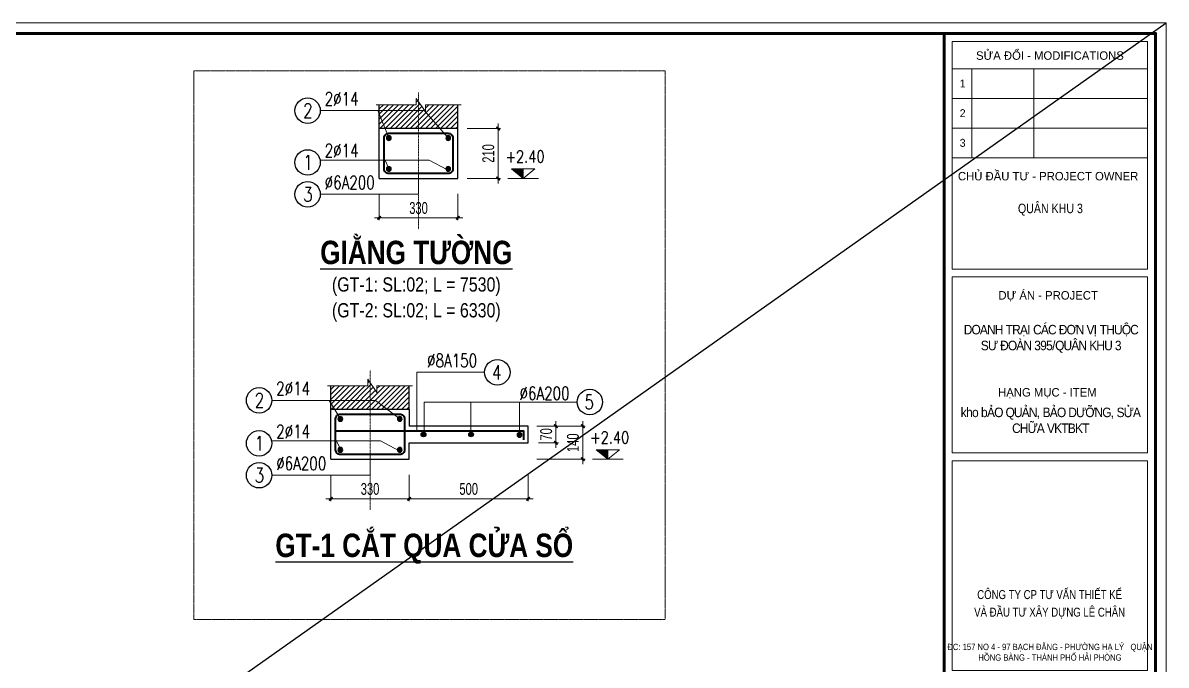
# Model space of a CAD drawing. Header units: millimetres. Extents: x -211129 to 461116, y -574633 to 115.
# Drawn here: x 253782 to 270016, y -540810 to -531691 of the extents above; entities that cross this region are included whole.
import ezdxf
from ezdxf.enums import TextEntityAlignment as Align

# ---------------------------------------------------------------- set-up
doc = ezdxf.new("R2010")
doc.units = ezdxf.units.MM
doc.header["$MEASUREMENT"] = 0
doc.header["$PDMODE"] = 32
doc.linetypes.add('DASHDOT', pattern=[1, 0.5, -0.25, 0, -0.25])
doc.linetypes.add('HIDDEN', pattern=[0.375, 0.25, -0.125])
doc.layers.get('Defpoints').update_dxf_attribs({"color": 1})
for name, color, linetype, lineweight in [('08. Net Text', 3, 'Continuous', 13), ('Khungten_LCDI', 7, 'Continuous', 5), ('KICHTHUOC', 8, 'Continuous', 18), ('LC Dim', 8, 'Continuous', 18), ('LC Hatch', 252, 'Continuous', 9), ('LC ISO', 153, 'Continuous', 13), ('LC MANH DUT', 35, 'HIDDEN', 5), ('LC Net dam2', 6, 'Continuous', 40), ('LC Net thay', 63, 'Continuous', 25), ('LC Net truc', 79, 'DASHDOT', 13), ('LC Text1', 3, 'Continuous', 20), ('LC Text2', 7, 'Continuous', 25)]:
    doc.layers.add(name, color=color, linetype=linetype, lineweight=lineweight)
doc.layers.add('KCS_Plotter', color=11, linetype='Continuous', plot=False)
for name, color, linetype in [('KCS_SNODE', 6, 'Continuous'), ('KCS_STEEL', 4, 'Continuous'), ('TEXT', 7, 'Continuous')]:
    doc.layers.add(name, color=color, linetype=linetype)
doc.styles.add('HOATBIF', font='hoatbif.shx', dxfattribs={"width": 0.7})
doc.styles.add('Khungten', font='VHAVAN.TTF', dxfattribs={"width": 0.9, "height": 5000})
doc.styles.add('LC 1', font='VHAVANB.TTF')
doc.styles.add('LC 3', font='vnsimli.shx', dxfattribs={"width": 0.75})
doc.styles.add('LC3', font='VHARIALB.TTF', dxfattribs={"width": 0.8})
doc.styles.add('T1', font='Vnsimli.shx', dxfattribs={"width": 0.8})
doc.styles.add('T2', font='VHARIAL.TTF', dxfattribs={"width": 0.8})
doc.styles.add('Text Khung Ten', font='VHAVAN.TTF')
doc.styles.add('Title', font='VHBLACK.TTF', dxfattribs={"width": 0.8})
doc.dimstyles.new('1-20', dxfattribs={"dimscale": 100, "dimtxt": 2.5, "dimasz": 0.35, "dimexe": 0.5, "dimexo": 0, "dimgap": 0.8, "dimtad": 1, "dimdec": 0, "dimlfac": 0.2, "dimzin": 0, "dimdsep": 46, "dimtxsty": 'HOATBIF', "dimblk1": 'DOT', "dimblk2": 'DOT', "dimsah": 1, "dimcen": -1, "dimdle": 1, "dimclrd": 256, "dimclre": 256, "dimclrt": 4, "dimadec": 3, "dimazin": 2, "dimtfac": 0.333333, "dimtdec": 0, "dimtix": 1, "dimtmove": 2, "dimatfit": 3, "dimldrblk": 'DOT', "dimfxl": 1, "dimtvp": 0.833333, "dimtolj": 1, "dimtzin": 0, "dimarcsym": 0})

# ---------------------------------------------------------------- blocks, each defined once
blk = doc.blocks.new('lcdi fix')
at = {"layer": 'Defpoints', "lineweight": 0}
blk.add_lwpolyline([(-1200, -14850), (-1200, 14850), (40800, 14850), (40800, -14850)], close=True, dxfattribs=at)
at = {"layer": 'Khungten_LCDI', "color": 5, "lineweight": 60}
blk.add_line((36600, 14650), (36600, -14650), dxfattribs=at)
at = {"layer": 'Khungten_LCDI', "color": 5, "lineweight": 25}
blk.add_line((40600, -14650), (40600, 14650), dxfattribs=at)
at = {"layer": 'Khungten_LCDI', "color": 9, "lineweight": 15}
for p, q in [((36750, 13981), (40450, 13981)), ((37123, 13981), (37123, 12297)), ((38293, 13981), (38293, 12297)), ((36750, 13420), (40450, 13420)), ((36750, 12858), (40450, 12858)), ((36750, 12297), (40450, 12297))]:
    blk.add_line(p, q, dxfattribs=at)
at = {"layer": 'Khungten_LCDI', "color": 5, "lineweight": 60}
blk.add_lwpolyline([(0, -14650), (0, 14650), (40600, 14650), (40600, -14650)], close=True, dxfattribs=at)
at = {"layer": 'Khungten_LCDI', "color": 9, "lineweight": 15}
for points in [[(36750, 10190), (40450, 10190), (40450, 14500), (36750, 14500)], [(36750, 6712), (40450, 6712), (40450, 10040), (36750, 10040)], [(36750, 2587), (40450, 2587), (40450, 6562), (36750, 6562)]]:
    blk.add_lwpolyline(points, close=True, dxfattribs=at)
at = {"color": 7, "style": 'Khungten'}
for s, p in [('söa ®æi - modifications', (38600, 14151)), ('chñ ®Çu t\xad - project owner', (38566, 11868)), ('dù ¸n - project', (38566, 9612)), ('h¹ng môc - item', (38552, 7776))]:
    blk.add_text(s, height=160, dxfattribs=at).set_placement(p, align=Align.CENTER)
at = {"color": 7, "style": 'Title', "width": 0.8}
for s, p in [('c«ng ty cp t\xad vÊn thiÕt kÕ', (38594, 3942)), ('vµ ®Çu t\xad x©y dùng lª ch©n', (38594, 3609))]:
    blk.add_text(s, height=170, dxfattribs=at).set_placement(p, align=Align.CENTER)
at = {"color": 4, "char_height": 180, "attachment_point": 5, "style": 'Khungten'}
for s, insert, width in [('{\\f.VnArialH|b0|i0|c0|p34;\\W0.8;qu©n khu 3}', (38609, 11313), 2315.24), ('{\\f.VnArialH|b0|i0|c0|p34;\\W0.9;\\T0.9;doanh tr¹i c¸c ®¬n vÞ thuéc s\xad ®oµn 395/qu©n khu 3}', (38617, 8868), 3461.97), ('{\\f.VnArialH|b0|i0|c0|p34;\\T0.9;kho b\\fArial|b0|i0|c0|p34;ẢO QUẢN, BẢO DƯỠNG, SỬA CHỮA VKTBKT}', (38609, 7325), 3712.56)]:
    blk.add_mtext(s, dxfattribs=dict(at, insert=insert, width=width))
at = {"color": 7, "insert": (38600, 3096), "char_height": 120, "attachment_point": 2, "style": 'Khungten'}
blk.add_mtext_dynamic_manual_height_columns('®c: 157 no 4 - 97 b¹ch ®»ng - ph\xadêng h¹ lý   quËn hång bµng - thµnh phè h¶i phßng ', width=3886.57, gutter_width=25, heights=[0], dxfattribs=at)
at = {"color": 7, "style": 'Khungten', "width": 0.8}
for tag, p in [('REVISION', (39499, -10746)), ('NGAYHT', (39546, -11609))]:
    blk.add_attdef(tag, text='', height=200, dxfattribs=at).set_placement(p, align=Align.CENTER)
at = {"layer": '08. Net Text', "color": 7, "style": 'Text Khung Ten'}
blk.add_text('1', height=150, dxfattribs=at).set_placement((36892, 13627))
at = {"layer": '08. Net Text', "color": 7, "ltscale": 2, "style": 'Text Khung Ten'}
for s, p in [('2', (36892, 13065)), ('3', (36892, 12504))]:
    blk.add_text(s, height=150, dxfattribs=at).set_placement(p)
at = {"layer": 'LC Text1', "color": 3, "style": 'LC 1', "width": 1.834006}
for tag, p, p2 in [('TENBANVE1', (36913, -8886), (40339, -8886)), ('TENBANVE2', (36913, -9562), (40339, -9562))]:
    blk.add_attdef(tag, text='', height=250, dxfattribs=at).set_placement(p, p2, align=Align.FIT)
at = {"layer": 'LC Text1', "style": 'Title', "width": 0.7}
blk.add_attdef('SOBANVE', text='', height=250, dxfattribs=at).set_placement((39562, -13896), align=Align.CENTER)
blk = doc.blocks.new('DOT')
at = {"layer": 'LC Dim'}
blk.add_line((-3, 0), (3, 0), dxfattribs=at)
at = {"layer": 'LC Dim', "color": 4}
blk.add_line((-1, -1), (1, 1), dxfattribs=at)
blk.add_lwpolyline([(0.5, 1), (-1, -0.5), (-0.5, -1), (1, 0.5)], close=True, dxfattribs=at)
blk = doc.blocks.new('*D1333')
at = {"layer": 'Defpoints', "color": 0, "ltscale": 2, "transparency": 16777216}
for p in [(-6521, 3023), (-4871, 3023), (-4871, 2519)]:
    blk.add_point(p, dxfattribs=at)
at = {"layer": 'LC Dim', "lineweight": -2, "ltscale": 2, "transparency": 16777216}
for p, q in [((-6521, 3023), (-6521, 2469)), ((-4871, 3023), (-4871, 2469)), ((-6486, 2519), (-4906, 2519))]:
    blk.add_line(p, q, dxfattribs=at)
at = {"layer": 'LC Dim', "lineweight": -2, "ltscale": 2, "transparency": 16777216, "xscale": 35, "yscale": 35, "zscale": 35, "rotation": 180}
blk.add_blockref('DOT', (-6521, 2519), dxfattribs=at)
at = {"layer": 'LC Dim', "lineweight": -2, "ltscale": 2, "transparency": 16777216, "xscale": 35, "yscale": 35, "zscale": 35}
blk.add_blockref('DOT', (-4871, 2519), dxfattribs=at)
at = {"layer": 'LC Dim', "color": 4, "ltscale": 2, "transparency": 16777216, "insert": (-5696, 2724), "char_height": 250, "attachment_point": 5, "style": 'HOATBIF'}
blk.add_mtext('\\A1;330', dxfattribs=at)
blk = doc.blocks.new('_Dot')
at = {"color": 0, "linetype": 'ByBlock', "lineweight": -2}
blk.add_line((-0.5, 0), (-1, 0), dxfattribs=at)
at = {"color": 0, "linetype": 'ByBlock', "const_width": 0.5}
blk.add_lwpolyline([(-0.25, 0, 1), (0.25, 0, 1)], format="xyb", close=True, dxfattribs=at)
blk = doc.blocks.new('*D1334')
at = {"layer": 'Defpoints', "color": 0, "ltscale": 2, "transparency": 16777216}
for p in [(-4871, 3023), (-2371, 3023), (-2371, 2519)]:
    blk.add_point(p, dxfattribs=at)
at = {"layer": 'LC Dim', "lineweight": -2, "ltscale": 2, "transparency": 16777216}
for p, q in [((-4871, 3023), (-4871, 2469)), ((-2371, 3023), (-2371, 2469)), ((-4836, 2519), (-2406, 2519))]:
    blk.add_line(p, q, dxfattribs=at)
at = {"layer": 'LC Dim', "lineweight": -2, "ltscale": 2, "transparency": 16777216, "xscale": 35, "yscale": 35, "zscale": 35, "rotation": 180}
blk.add_blockref('DOT', (-4871, 2519), dxfattribs=at)
at = {"layer": 'LC Dim', "lineweight": -2, "ltscale": 2, "transparency": 16777216, "xscale": 35, "yscale": 35, "zscale": 35}
blk.add_blockref('DOT', (-2371, 2519), dxfattribs=at)
at = {"layer": 'LC Dim', "color": 4, "ltscale": 2, "transparency": 16777216, "insert": (-3621, 2724), "char_height": 250, "attachment_point": 5, "style": 'HOATBIF'}
blk.add_mtext('\\A1;500', dxfattribs=at)
blk = doc.blocks.new('*D1335')
at = {"layer": 'Defpoints', "color": 0, "ltscale": 2, "transparency": 16777216}
for p in [(-2187, 4048), (-2187, 3348), (-1223, 3348)]:
    blk.add_point(p, dxfattribs=at)
at = {"layer": 'LC Dim', "lineweight": -2, "ltscale": 2, "transparency": 16777216}
for p, q in [((-2187, 4048), (-1173, 4048)), ((-1223, 4013), (-1223, 3383)), ((-2187, 3348), (-1173, 3348))]:
    blk.add_line(p, q, dxfattribs=at)
at = {"layer": 'LC Dim', "lineweight": -2, "ltscale": 2, "transparency": 16777216, "xscale": 35, "yscale": 35, "zscale": 35}
for p, rotation in [((-1223, 4048), 90), ((-1223, 3348), 270)]:
    blk.add_blockref('DOT', p, dxfattribs=dict(at, rotation=rotation))
at = {"layer": 'LC Dim', "color": 4, "ltscale": 2, "transparency": 16777216, "insert": (-1428, 3698), "char_height": 250, "attachment_point": 5, "rotation": 90, "style": 'HOATBIF'}
blk.add_mtext('\\A1;140', dxfattribs=at)
blk = doc.blocks.new('KCS_SNODE')
at = {"layer": 'KCS_SNODE'}
blk.add_hatch(color=256, dxfattribs=at).paths.add_polyline_path([(10, 0, 1), (-10, 0, 1)])
blk.add_circle((0, 0), 10, dxfattribs=at)
blk = doc.blocks.new('Caodo1')
at = {"layer": 'LC Text1'}
blk.add_hatch(color=4, dxfattribs=at).paths.add_polyline_path([(0, 200), (0, 0), (243, 200)])
at = {"layer": 'LC Text1', "color": 4}
for p, q in [((324, 0), (-324, 0)), ((0, 0), (0, 200))]:
    blk.add_line(p, q, dxfattribs=at)
blk.add_lwpolyline([(-243, 200), (243, 200), (0, 0), (0, 0)], close=True, dxfattribs=at)
at = {"layer": 'LC Text1', "color": 4, "style": 'T1', "width": 0.8}
blk.add_attdef('%%P0,00', text='', height=250, dxfattribs=at).set_placement((-39, 460), align=Align.MIDDLE_CENTER)
blk = doc.blocks.new('*D1336')
at = {"layer": 'Defpoints', "color": 0, "ltscale": 2, "transparency": 16777216}
for p in [(-2152, 4048), (-2152, 3698), (-1785, 3698)]:
    blk.add_point(p, dxfattribs=at)
at = {"layer": 'LC Dim', "lineweight": -2, "ltscale": 2, "transparency": 16777216}
for p, q in [((-1785, 4083), (-1785, 4118)), ((-2152, 4048), (-1735, 4048)), ((-1785, 4048), (-1785, 3698)), ((-2152, 3698), (-1735, 3698)), ((-1785, 3663), (-1785, 3628))]:
    blk.add_line(p, q, dxfattribs=at)
at = {"layer": 'LC Dim', "lineweight": -2, "ltscale": 2, "transparency": 16777216, "xscale": 35, "yscale": 35, "zscale": 35}
for p, rotation in [((-1785, 4048), 270), ((-1785, 3698), 90)]:
    blk.add_blockref('DOT', p, dxfattribs=dict(at, rotation=rotation))
at = {"layer": 'LC Dim', "color": 4, "ltscale": 2, "transparency": 16777216, "insert": (-1990, 3873), "char_height": 250, "attachment_point": 5, "rotation": 90, "style": 'HOATBIF'}
blk.add_mtext('\\A1;70', dxfattribs=at)
blk = doc.blocks.new('TIEUDE1')
at = {"layer": 'LC Text2', "color": 7, "style": 'LC 1'}
blk.add_attdef('TIªU§Ò', text='', height=5, dxfattribs=at).set_placement((0, 0), align=Align.BOTTOM_CENTER)
blk.add_attdef('TL', text='', height=3, dxfattribs=at).set_placement((0, -2), align=Align.TOP_CENTER)
blk = doc.blocks.new('*D1337')
at = {"layer": 'Defpoints', "color": 0, "ltscale": 2, "transparency": 16777216}
for p in [(-5501, 8932), (-3851, 8932), (-3851, 8428)]:
    blk.add_point(p, dxfattribs=at)
at = {"layer": 'LC Dim', "lineweight": -2, "ltscale": 2, "transparency": 16777216}
for p, q in [((-5501, 8932), (-5501, 8378)), ((-3851, 8932), (-3851, 8378)), ((-5466, 8428), (-3886, 8428))]:
    blk.add_line(p, q, dxfattribs=at)
at = {"layer": 'LC Dim', "lineweight": -2, "ltscale": 2, "transparency": 16777216, "xscale": 35, "yscale": 35, "zscale": 35, "rotation": 180}
blk.add_blockref('DOT', (-5501, 8428), dxfattribs=at)
at = {"layer": 'LC Dim', "lineweight": -2, "ltscale": 2, "transparency": 16777216, "xscale": 35, "yscale": 35, "zscale": 35}
blk.add_blockref('DOT', (-3851, 8428), dxfattribs=at)
at = {"layer": 'LC Dim', "color": 4, "ltscale": 2, "transparency": 16777216, "insert": (-4676, 8633), "char_height": 250, "attachment_point": 5, "style": 'HOATBIF'}
blk.add_mtext('\\A1;330', dxfattribs=at)
blk = doc.blocks.new('*D1338')
at = {"layer": 'Defpoints', "color": 0, "ltscale": 2, "transparency": 16777216}
for p in [(-3654, 10307), (-3654, 9257), (-3003, 9257)]:
    blk.add_point(p, dxfattribs=at)
at = {"layer": 'LC Dim', "lineweight": -2, "ltscale": 2, "transparency": 16777216}
for p, q in [((-3654, 10307), (-2953, 10307)), ((-3003, 10272), (-3003, 9292)), ((-3654, 9257), (-2953, 9257))]:
    blk.add_line(p, q, dxfattribs=at)
at = {"layer": 'LC Dim', "lineweight": -2, "ltscale": 2, "transparency": 16777216, "xscale": 35, "yscale": 35, "zscale": 35}
for p, rotation in [((-3003, 10307), 90), ((-3003, 9257), 270)]:
    blk.add_blockref('DOT', p, dxfattribs=dict(at, rotation=rotation))
at = {"layer": 'LC Dim', "color": 4, "ltscale": 2, "transparency": 16777216, "insert": (-3208, 9782), "char_height": 250, "attachment_point": 5, "rotation": 90, "style": 'HOATBIF'}
blk.add_mtext('\\A1;210', dxfattribs=at)
blk = doc.blocks.new('fas')
at = {"layer": 'LC Hatch', "ltscale": 2}
h = blk.add_hatch(dxfattribs=at)
h.set_pattern_fill('ANSI31', color=256, scale=600, style=0)
h.paths.add_polyline_path([(-4755.2, 10804.8), (-5501.4, 10804.8), (-5501.4, 10306.9), (-4840.2, 10306.9)])
h.paths.add_polyline_path([(-4724.4, 10804.8), (-4755.2, 10804.8), (-4840.2, 10306.9), (-4446.5, 10306.9), (-4593.6, 10751.8), (-4724.4, 10940.2)])
h.paths.add_polyline_path([(-4593.6, 10751.8), (-4446.5, 10306.9), (-3851.4, 10306.9), (-3851.4, 10804.8), (-4530.4, 10804.8), (-4530.4, 10661)])
h = blk.add_hatch(dxfattribs=at)
h.set_pattern_fill('ANSI31', color=256, scale=600, style=0)
h.paths.add_polyline_path([(-5775.1, 4896), (-6521.3, 4896), (-6521.3, 4398), (-5860.2, 4398)])
h.paths.add_polyline_path([(-5744.4, 4896), (-5775.1, 4896), (-5860.2, 4398), (-5466.4, 4398), (-5613.5, 4843), (-5744.4, 5031.4)])
h.paths.add_polyline_path([(-5613.5, 4843), (-5466.4, 4398), (-4871.3, 4398), (-4871.3, 4896), (-5550.4, 4896), (-5550.4, 4752.1)])
at = {"layer": 'LC Dim', "ltscale": 2}
for p, q in [((-6742.5, 10681.9), (-4558.8, 10681.9)), ((-5301.4, 10106.9), (-5533.8, 10681.9)), ((-4051.4, 10106.9), (-4558.8, 10681.9)), ((-6742.5, 9643.3), (-4455.2, 9643.3)), ((-5301.4, 9456.9), (-5381.2, 9643.3)), ((-4080.2, 9443.3), (-4455.2, 9643.3)), ((-3935.4, 9603.5), (-3935.4, 9606.9)), ((-4676.4, 8922.1), (-4676.4, 9356.9)), ((-6742.5, 8922.1), (-4676.4, 8922.1)), ((-4714.1, 3943.1), (-4714.1, 5178.4)), ((-4714.1, 5178.4), (-3286.3, 5178.4)), ((-7762.5, 4588), (-5578.8, 4588)), ((-6321.3, 4198), (-6553.8, 4588)), ((-5071.3, 4198), (-5578.8, 4588)), ((-4554.5, 4553.4), (-1339.3, 4553.4)), ((-4554.5, 3830.4), (-4554.5, 4553.4)), ((-3579, 3830.4), (-3579, 4553.4)), ((-2549.6, 3830.4), (-2549.6, 4553.4)), ((-7762.5, 3734.4), (-5475.2, 3734.4)), ((-6301.2, 3534.4), (-6401.2, 3734.4)), ((-5100.2, 3534.4), (-5475.2, 3734.4)), ((-4955.4, 3694.7), (-4955.4, 3698)), ((-5696.3, 3013.2), (-5696.3, 3448)), ((-7762.5, 3013.2), (-5696.3, 3013.2))]:
    blk.add_line(p, q, dxfattribs=at)
at = {"layer": 'LC ISO', "ltscale": 0.8}
for points in [[(-5569.8, 10804.8), (-4724.4, 10804.8), (-4724.4, 10940.2), (-4530.4, 10661), (-4530.4, 10804.8), (-3782.3, 10804.8)], [(-6589.7, 4896), (-5744.4, 4896), (-5744.4, 5031.4), (-5550.4, 4752.1), (-5550.4, 4896), (-4802.2, 4896)]]:
    blk.add_lwpolyline(points, dxfattribs=at)
at = {"layer": 'LC Net dam2', "ltscale": 2}
for points in [[(-5401.4, 9456.9), (-5401.4, 10106.9, -0.4142136), (-5301.4, 10206.9), (-4051.4, 10206.9, -0.4142136), (-3951.4, 10106.9), (-3951.4, 9456.9, -0.4142136), (-4051.4, 9356.9), (-5301.4, 9356.9, -0.4142136), (-5401.4, 9456.9)], [(-6421.3, 3548), (-6421.3, 4198, -0.4142136), (-6321.3, 4298), (-5071.3, 4298, -0.4142136), (-4971.3, 4198), (-4971.3, 3548, -0.4142136), (-5071.3, 3448), (-6321.3, 3448, -0.4142136), (-6421.3, 3548)]]:
    blk.add_lwpolyline(points, format="xyb", dxfattribs=at)
blk.add_lwpolyline([(-6421.3, 3898), (-6421.3, 3948), (-2471.3, 3948), (-2471.3, 3757.3)], dxfattribs=at)
at = {"layer": 'LC Net thay', "ltscale": 0.8}
for p, q in [((-5501.4, 10306.9), (-5501.4, 10804.8)), ((-3851.4, 10306.9), (-3851.4, 10804.8)), ((-6521.3, 4398), (-6521.3, 4896)), ((-4871.3, 4398), (-4871.3, 4896))]:
    blk.add_line(p, q, dxfattribs=at)
at = {"layer": 'LC Net thay', "ltscale": 2}
for p, q in [((-5501.4, 9256.9), (-5501.4, 10306.9)), ((-3851.4, 10306.9), (-5501.4, 10306.9)), ((-3851.4, 9256.9), (-3851.4, 10306.9)), ((-5501.4, 9256.9), (-3851.4, 9256.9)), ((-6521.3, 3348), (-6521.3, 4398)), ((-4871.3, 4398), (-6521.3, 4398)), ((-4871.3, 4398), (-4871.3, 4048)), ((-2371.3, 4048), (-4871.3, 4048)), ((-2371.3, 3698), (-2371.3, 4048)), ((-4871.3, 3348), (-4871.3, 3698)), ((-4871.3, 3698), (-2371.3, 3698)), ((-6521.3, 3348), (-4871.3, 3348))]:
    blk.add_line(p, q, dxfattribs=at)
at = {"layer": 'LC Net truc'}
for p, q in [((-4676.4, 8192), (-4676.4, 11067)), ((-5696.3, 2283), (-5696.3, 5225))]:
    blk.add_line(p, q, dxfattribs=at)
at = {"layer": 'LC Text2', "ltscale": 100}
for centre in [(-7010.1, 10681.9), (-7010.1, 9593.3), (-7010.1, 8922.1), (-3018.8, 5178.4), (-8030, 4588), (-1071.8, 4553.4), (-8030, 3684.4), (-8030, 3013.2)]:
    blk.add_circle(centre, 267.5, dxfattribs=at)
at = {"layer": 'KCS_STEEL', "xscale": -5, "yscale": 5, "zscale": 5, "rotation": 180}
for p in [(-5301.4, 10106.9), (-4051.4, 10106.9), (-5301.4, 9456.9), (-4051.4, 9456.9), (-6321.3, 4198), (-5071.3, 4198), (-2552.1, 3861.4), (-6321.3, 3548), (-5071.3, 3548)]:
    blk.add_blockref('KCS_SNODE', p, dxfattribs=at)
at = {"layer": 'KCS_STEEL', "xscale": 5, "yscale": 5, "zscale": 5}
for p in [(-4571.3, 3873), (-3571.3, 3873)]:
    blk.add_blockref('KCS_SNODE', p, dxfattribs=at)
at = {"layer": 'KICHTHUOC'}
ref = blk.add_blockref('Caodo1', (-2475.3, 9256.9), dxfattribs=dict(at, xscale=-1.002807862008922, yscale=1.002807862008922, zscale=1.002807862013638))
ref.add_attrib('%%P0,00', '+2.40', dxfattribs={"layer": 'TEXT', "height": 250.7, "style": 'T1', "width": 0.8}).set_placement((-2436.1, 9717.7), align=Align.MIDDLE_CENTER)
ref = blk.add_blockref('Caodo1', (-695.1, 3348), dxfattribs=dict(at, xscale=-1.002807862008922, yscale=1.002807862008922, zscale=1.002807862013638))
ref.add_attrib('%%P0,00', '+2.40', dxfattribs={"layer": 'TEXT', "height": 250.7, "style": 'T1', "width": 0.8}).set_placement((-656, 3808.8), align=Align.MIDDLE_CENTER)
at = {"layer": 'LC Text2'}
ref = blk.add_blockref('TIEUDE1', (-4722.6, 7306.4), dxfattribs=dict(at, xscale=100.0000000001746, yscale=100.0000000001746, zscale=100.0000000001746))
ref.add_attrib('TIªU§Ò', '%%Ugi»ng t\xadêng', dxfattribs={"color": 7, "height": 492.441, "style": 'LC3', "width": 0.8}).set_placement((-4722.6, 7306.4), align=Align.BOTTOM_CENTER)
ref = blk.add_blockref('TIEUDE1', (-4556.1, 1144.9), dxfattribs=dict(at, xscale=100.0000000001746, yscale=100.0000000001746, zscale=100.0000000001746))
ref.add_attrib('TIªU§Ò', '%%Ugt-1 c¾t qua cöa sæ', dxfattribs={"color": 7, "height": 492.441, "style": 'LC3', "width": 0.8}).set_placement((-4556.1, 1144.9), align=Align.BOTTOM_CENTER)
at = {"layer": 'LC Text2', "linetype": 'ByBlock', "style": 'LC 3', "width": 0.75}
for s, p in [('2%%C14', (-6650.7, 10792.7)), ('2%%C14', (-6650.7, 9704.1)), ('%%C6A200', (-6650.7, 9032.9)), ('%%C8A150', (-4496.7, 5289.2)), ('2%%C14', (-7670.6, 4698.9)), ('%%C6A200', (-2552.1, 4596.7)), ('2%%C14', (-7670.6, 3795.3)), ('%%C6A200', (-7670.6, 3124.1))]:
    blk.add_text(s, height=277.78, dxfattribs=at).set_placement(p)
at = {"layer": 'LC Text2', "ltscale": 100, "style": 'LC 3', "width": 0.75}
for s, p in [('2', (-7003.2, 10681.9)), ('1', (-7003.2, 9593.3)), ('3', (-7003.2, 8922.1)), ('4', (-3033.9, 5178.4)), ('2', (-8023.2, 4588)), ('5', (-1086.9, 4553.4)), ('1', (-8023.2, 3684.4)), ('3', (-8023.2, 3013.2))]:
    blk.add_text(s, height=305.6, dxfattribs=at).set_placement(p, align=Align.MIDDLE_CENTER)
at = {"layer": 'LC Text2', "style": 'T2', "width": 0.8}
for s, p in [('(gt-1: sl:02; L = 7530)', (-4722.6, 6876.4)), ('(gt-2: sl:02; L = 6330)', (-4722.6, 6333.4))]:
    blk.add_text(s, height=300, dxfattribs=at).set_placement(p, align=Align.CENTER)
at = {"layer": 'LC Dim', "ltscale": 2}
for p1, p2, distance, picture, middle in [((-3654.4, 10306.9), (-3654.4, 9256.9), 651.6, '*D1338', (-3207.8, 9781.9)), ((-5501.4, 8931.7), (-3851.4, 8931.7), -503.9, '*D1337', (-4676.4, 8632.8)), ((-2186.8, 4048), (-2186.8, 3348), 964.2, '*D1335', (-1427.7, 3698)), ((-6521.3, 3022.9), (-4871.3, 3022.9), -503.9, '*D1333', (-5696.3, 2724)), ((-4871.3, 3022.9), (-2371.3, 3022.9), -503.9, '*D1334', (-3621.3, 2724))]:
    dim = blk.add_aligned_dim(p1=p1, p2=p2, distance=distance, dimstyle='1-20', dxfattribs=at)
    dim.commit()
    dim.dimension.update_dxf_attribs({"geometry": picture, "text_midpoint": middle})
dim = blk.add_linear_dim(base=(-1785, 3698), p1=(-2152.4, 4048), p2=(-2152.4, 3698), angle=90, dimstyle='1-20', dxfattribs=at)
dim.commit()
dim.dimension.update_dxf_attribs({"geometry": '*D1336', "text_midpoint": (-1990, 3873)})

msp = doc.modelspace()

# ---------------------------------------------------------------- linework, layer by layer
at = {"layer": 'KCS_Plotter', "ltscale": 250}
msp.add_line((238516.3, -553966.2), (270016.3, -531691.2), dxfattribs=at)
at = {"layer": 'LC MANH DUT', "ltscale": 2}
msp.add_lwpolyline([(256209.8, -532372.6), (262904, -532372.6), (262904, -540160.1), (256209.8, -540160.1)], close=True, dxfattribs=at)

# ---------------------------------------------------------------- block references
at = {"layer": 'LC MANH DUT', "ltscale": 2, "xscale": 0.6749942576754304, "yscale": 0.6749942576754304, "zscale": 0.6749942576754304}
msp.add_blockref('fas', (262557.1, -540147.9), dxfattribs=at)
at = {"layer": 'LC Net thay', "xscale": 0.75, "yscale": 0.75, "zscale": 0.75}
msp.add_blockref('lcdi fix', (239416.3, -542828.7), dxfattribs=at)

doc.saveas('drawing.dxf')
